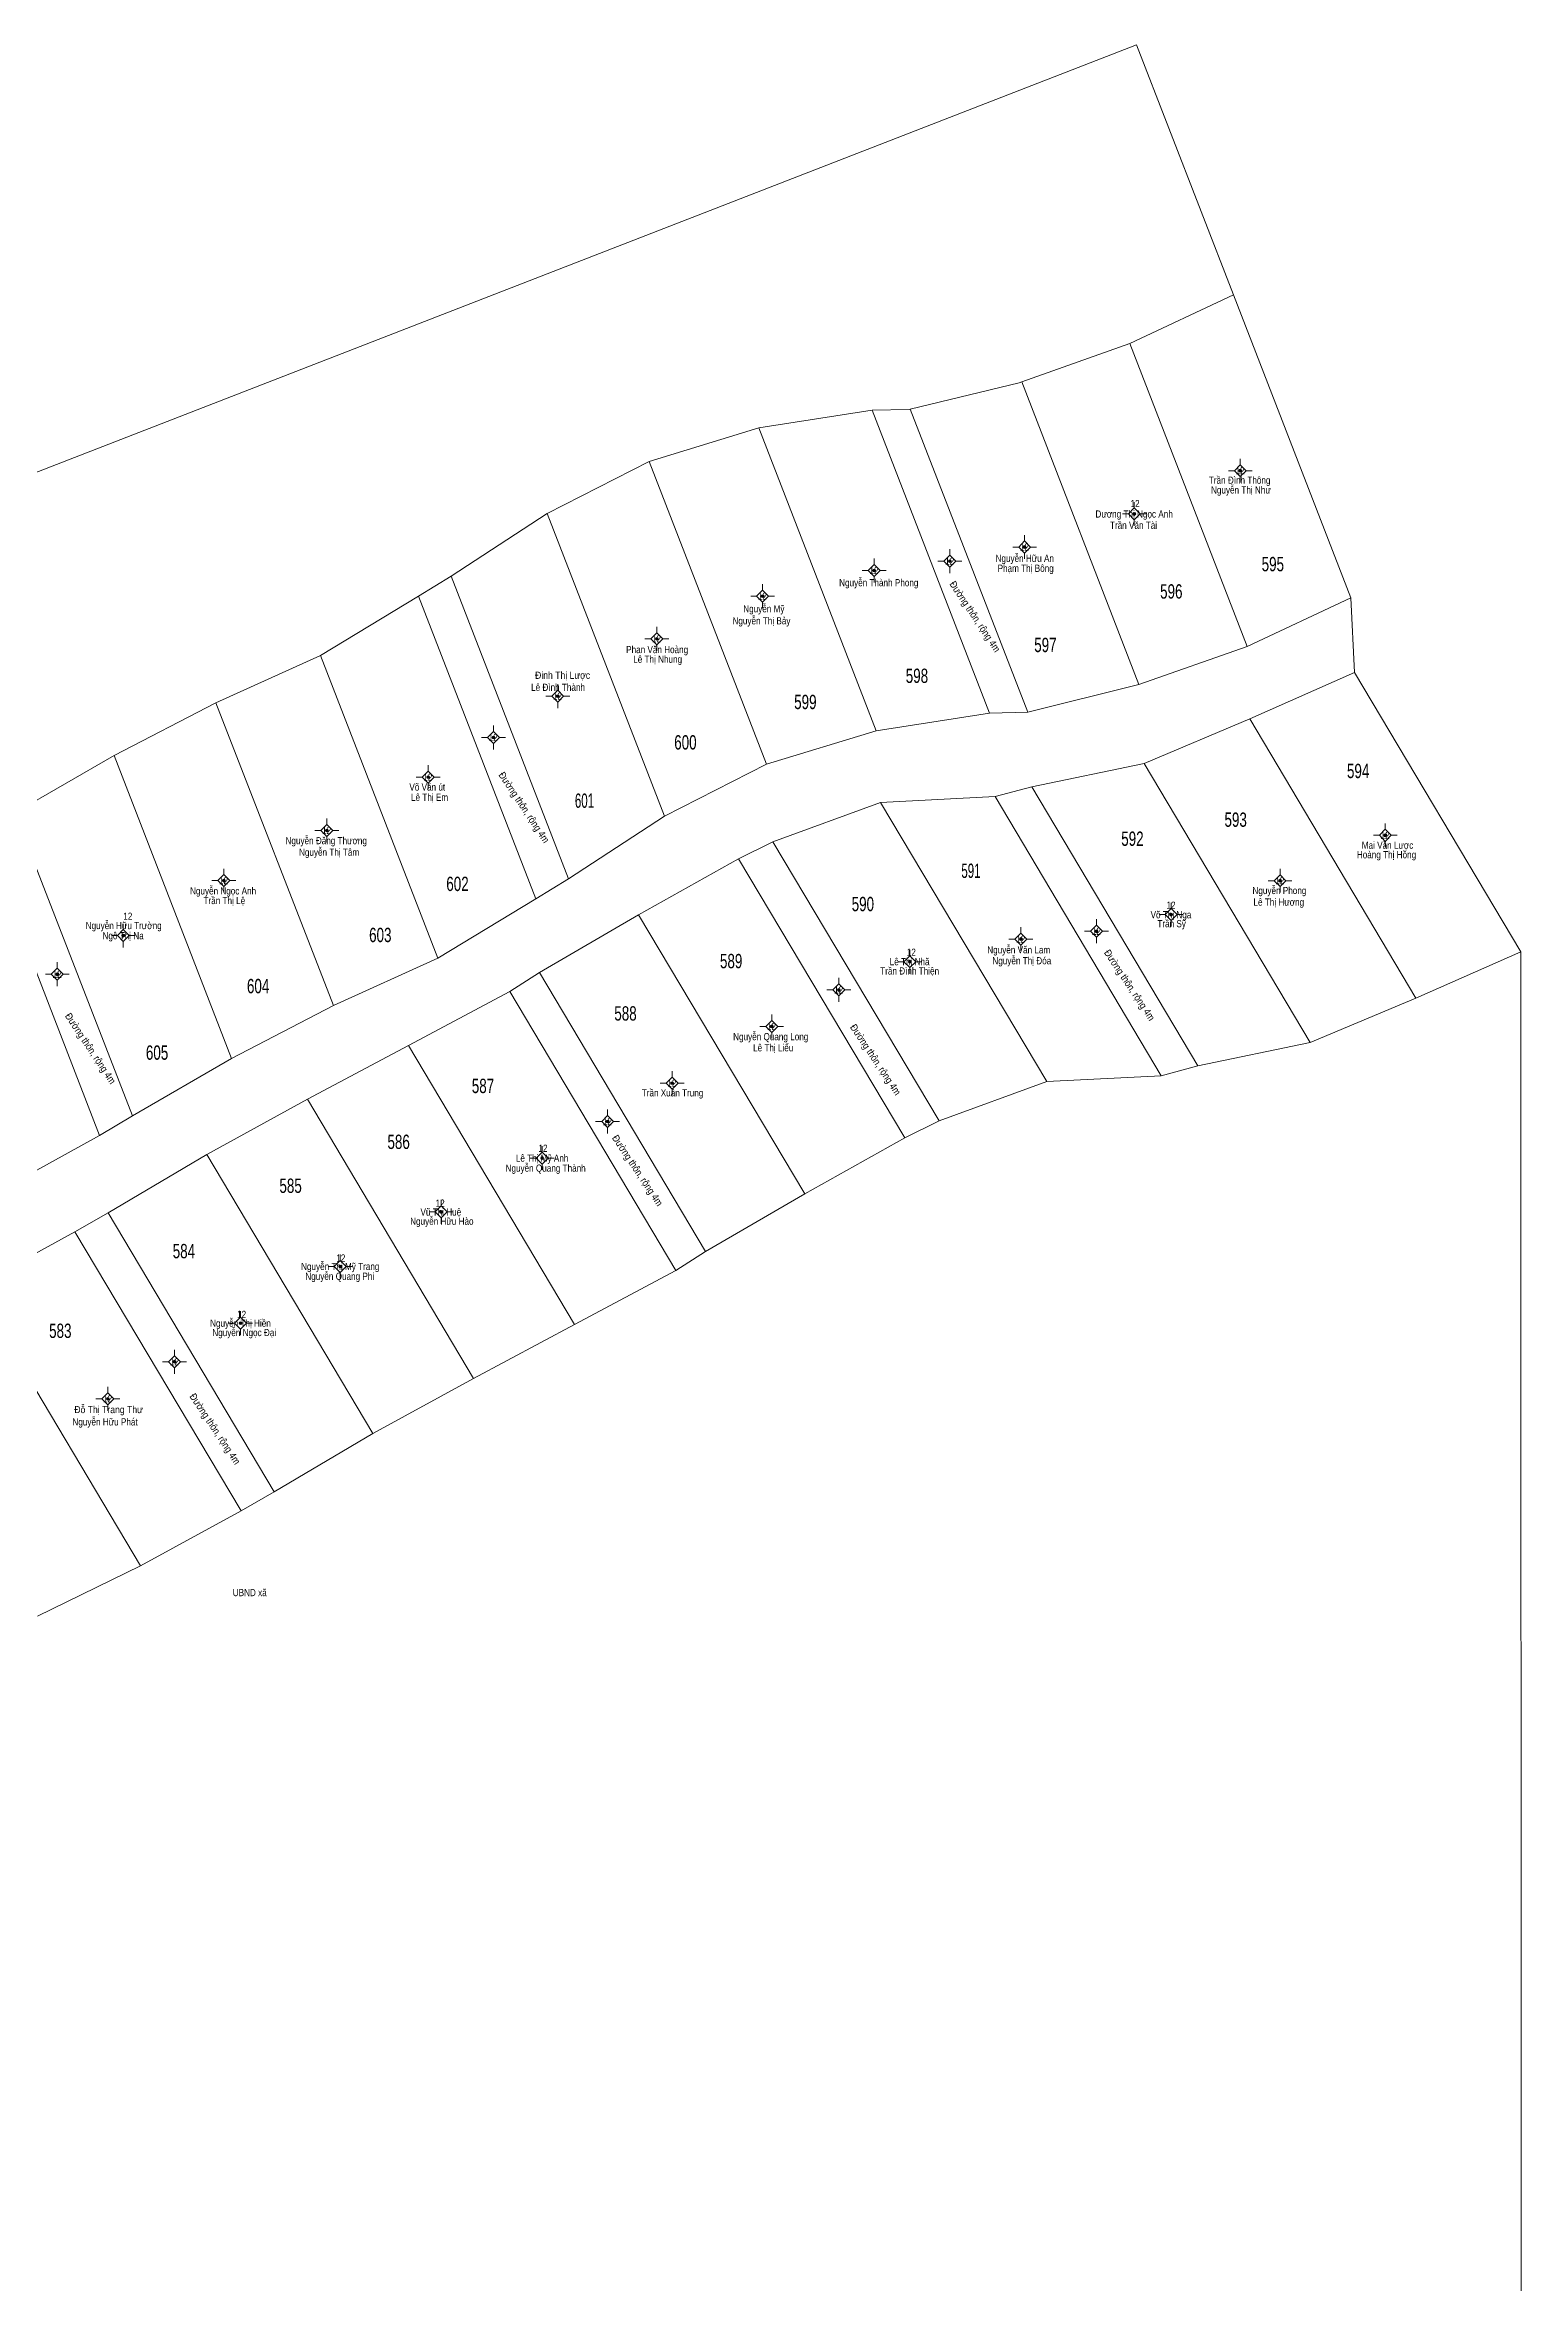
# Model space of a CAD drawing. Header units: metres. Extents: x 548056 to 548375, y 1837533 to 1837922.
# Drawn here: x 548219.9 to 548374.5, y 1837687.7 to 1837922.1 of the extents above; entities that cross this region are included whole.
import ezdxf
from ezdxf.enums import TextEntityAlignment as Align

# ---------------------------------------------------------------- set-up
doc = ezdxf.new("R2010")
doc.units = ezdxf.units.M
doc.header["$LTSCALE"] = 0.3
doc.layers.add('10', color=7, linetype='Continuous', lineweight=13)
doc.layers.add('11', color=7, linetype='Continuous', lineweight=13)
for name, color, linetype in [('13', 7, 'Continuous'), ('15', 7, 'Continuous'), ('18', 7, 'Continuous'), ('21', 7, 'Continuous')]:
    doc.layers.add(name, color=color, linetype=linetype)

msp = doc.modelspace()

# ---------------------------------------------------------------- hatches: boundary and pattern name
at = {"layer": '11'}
for points in [[(548345.2598, 1837877.47, 1), (548344.9598, 1837877.47, 1)], [(548334.1597, 1837872.94, 1), (548333.8597, 1837872.94, 1)], [(548314.8497, 1837868, 1), (548314.5497, 1837868, 1)], [(548322.6798, 1837869.48, 1), (548322.3797, 1837869.48, 1)], [(548306.9298, 1837867.02, 1), (548306.6297, 1837867.02, 1)], [(548295.2498, 1837864.34, 1), (548294.9498, 1837864.34, 1)], [(548284.1698, 1837859.87, 1), (548283.8697, 1837859.87, 1)], [(548273.7998, 1837853.87, 1), (548273.4997, 1837853.87, 1)], [(548267.0698, 1837849.54, 1), (548266.7698, 1837849.54, 1)], [(548260.2297, 1837845.39, 1), (548259.9297, 1837845.39, 1)], [(548249.6298, 1837839.81, 1), (548249.3298, 1837839.81, 1)], [(548360.4398, 1837839.3, 1), (548360.1397, 1837839.3, 1)], [(548238.8397, 1837834.56, 1), (548238.5397, 1837834.56, 1)], [(548349.4198, 1837834.55, 1), (548349.1197, 1837834.55, 1)], [(548338.0098, 1837831, 1), (548337.7098, 1837831, 1)], [(548228.3198, 1837828.8, 1), (548228.0198, 1837828.8, 1)], [(548322.2897, 1837828.44, 1), (548321.9897, 1837828.44, 1)], [(548330.2098, 1837829.26, 1), (548329.9098, 1837829.26, 1)], [(548310.6597, 1837826.07, 1), (548310.3597, 1837826.07, 1)], [(548221.4097, 1837824.76, 1), (548221.1097, 1837824.76, 1)], [(548303.2297, 1837823.12, 1), (548302.9297, 1837823.12, 1)], [(548296.1998, 1837819.3, 1), (548295.8998, 1837819.3, 1)], [(548285.7698, 1837813.36, 1), (548285.4698, 1837813.36, 1)], [(548279.0198, 1837809.34, 1), (548278.7198, 1837809.34, 1)], [(548272.1698, 1837805.52, 1), (548271.8697, 1837805.52, 1)], [(548261.5798, 1837799.88, 1), (548261.2798, 1837799.88, 1)], [(548251.0298, 1837794.17, 1), (548250.7298, 1837794.17, 1)], [(548240.5997, 1837788.24, 1), (548240.2997, 1837788.24, 1)], [(548233.6898, 1837784.2, 1), (548233.3897, 1837784.2, 1)], [(548226.6998, 1837780.32, 1), (548226.3998, 1837780.32, 1)]]:
    msp.add_hatch(color=256, dxfattribs=at).paths.add_polyline_path(points)

# ---------------------------------------------------------------- linework, layer by layer
at = {"layer": '10'}
for p, q in [((548109.07, 1837834.58), (548334.25, 1837922.05)), ((548333.53, 1837890.78), (548344.4, 1837895.86)), ((548345.82, 1837859.08), (548333.53, 1837890.78)), ((548322.22, 1837886.77), (548334.5, 1837855.09)), ((548294.7, 1837881.95), (548306.56, 1837883.8)), ((548283.22, 1837878.44), (548294.7, 1837881.95)), ((548306.99, 1837850.25), (548294.7, 1837881.95)), ((548295.51, 1837846.74), (548283.22, 1837878.44)), ((548284.82, 1837841.3), (548272.53, 1837873)), ((548248.8, 1837858.14), (548259.07, 1837864.34)), ((548237.87, 1837853.18), (548248.8, 1837858.14)), ((548261.09, 1837826.44), (548248.8, 1837858.14)), ((548227.22, 1837847.65), (548237.87, 1837853.18)), ((548250.16, 1837821.48), (548237.87, 1837853.18)), ((548346.1, 1837851.48), (548363.5, 1837822.26)), ((548216.83, 1837841.64), (548227.22, 1837847.65)), ((548239.51, 1837815.95), (548227.22, 1837847.65)), ((548335.04, 1837846.83), (548352.43, 1837817.62)), ((548307.45, 1837842.74), (548324.84, 1837813.53)), ((548282.12, 1837830.97), (548299.51, 1837801.76)), ((548374.47, 1837827.12), (548374.52, 1837543.73)), ((548268.62, 1837822.95), (548271.74, 1837824.94)), ((548352.43, 1837817.62), (548363.5, 1837822.26)), ((548258.03, 1837817.31), (548275.42, 1837788.1)), ((548340.68, 1837815.17), (548352.43, 1837817.62)), ((548313.57, 1837809.4), (548324.84, 1837813.53)), ((548324.84, 1837813.53), (548336.82, 1837814.14)), ((548247.44, 1837811.67), (548264.83, 1837782.46)), ((548299.51, 1837801.76), (548309.98, 1837807.63)), ((548236.92, 1837805.89), (548254.31, 1837776.68)), ((548289.12, 1837795.74), (548299.51, 1837801.76)), ((548223.11, 1837797.81), (548226.59, 1837799.79)), ((548226.59, 1837799.79), (548243.98, 1837770.58)), ((548223.11, 1837797.81), (548240.5, 1837768.6)), ((548212.59, 1837792.03), (548229.98, 1837762.82)), ((548254.31, 1837776.68), (548264.83, 1837782.46)), ((548219.19, 1837757.57), (548229.98, 1837762.82))]:
    msp.add_line(p, q, dxfattribs=at)
for points in [[(548334.25, 1837922.05), (548344.4, 1837895.86), (548356.69, 1837864.16)], [(548310.43, 1837883.87), (548310.56, 1837883.9), (548321.95, 1837886.67), (548322.22, 1837886.77), (548333.53, 1837890.78)], [(548318.85, 1837852.1), (548306.56, 1837883.8), (548310.43, 1837883.87)], [(548310.56, 1837883.9), (548322.85, 1837852.2), (548318.85, 1837852.1)], [(548262.48, 1837866.44), (548272.53, 1837873), (548283.22, 1837878.44)], [(548323.29, 1837844.38), (548335.04, 1837846.83), (548346.1, 1837851.48), (548357.08, 1837856.33), (548356.69, 1837864.16), (548345.82, 1837859.08), (548334.5, 1837855.09), (548322.85, 1837852.2)], [(548357.08, 1837856.33), (548374.47, 1837827.12), (548363.5, 1837822.26)], [(548318.85, 1837852.1), (548306.99, 1837850.25), (548295.51, 1837846.74), (548284.82, 1837841.3), (548274.77, 1837834.74)], [(548296.18, 1837838.61), (548307.45, 1837842.74), (548319.43, 1837843.35)], [(548271.74, 1837824.94), (548282.12, 1837830.97), (548292.59, 1837836.84)], [(548271.36, 1837832.64), (548261.09, 1837826.44), (548250.16, 1837821.48), (548239.51, 1837815.95), (548229.12, 1837809.94)], [(548247.44, 1837811.67), (548258.03, 1837817.31), (548268.62, 1837822.95)], [(548268.62, 1837822.95), (548286.01, 1837793.74), (548289.12, 1837795.74), (548271.74, 1837824.94)], [(548226.59, 1837799.79), (548236.92, 1837805.89), (548247.44, 1837811.67)], [(548225.69, 1837807.88), (548215.19, 1837802.08), (548204.56, 1837796.51), (548193.92, 1837790.96), (548183.43, 1837785.13)], [(548180.74, 1837775.26), (548191.28, 1837781), (548201.8, 1837786.78), (548212.59, 1837792.03), (548223.11, 1837797.81)], [(548264.83, 1837782.46), (548275.42, 1837788.1), (548286.01, 1837793.74)], [(548229.98, 1837762.82), (548240.5, 1837768.6), (548243.98, 1837770.58), (548254.31, 1837776.68)]]:
    msp.add_lwpolyline(points, dxfattribs=at)
for points in [[(548274.77, 1837834.74), (548271.36, 1837832.64), (548259.07, 1837864.34), (548262.48, 1837866.44)], [(548319.43, 1837843.35), (548323.29, 1837844.38), (548340.68, 1837815.17), (548336.82, 1837814.14)], [(548229.12, 1837809.94), (548225.69, 1837807.88), (548213.4, 1837839.58), (548216.83, 1837841.64)], [(548292.59, 1837836.84), (548309.98, 1837807.63), (548313.57, 1837809.4), (548296.18, 1837838.61)]]:
    msp.add_lwpolyline(points, close=True, dxfattribs=at)
at = {"layer": '11'}
for p, q in [((548344.49, 1837877.47), (548343.86, 1837877.47)), ((548345.11, 1837878.72), (548345.11, 1837878.09)), ((548345.11, 1837876.85), (548345.11, 1837876.22)), ((548346.36, 1837877.47), (548345.73, 1837877.47)), ((548333.39, 1837872.94), (548332.76, 1837872.94)), ((548334.01, 1837874.19), (548334.01, 1837873.57)), ((548334.01, 1837872.31), (548334.01, 1837871.69)), ((548335.26, 1837872.94), (548334.63, 1837872.94)), ((548322.53, 1837870.73), (548322.53, 1837870.11)), ((548306.78, 1837868.27), (548306.78, 1837867.65)), ((548314.07, 1837868), (548313.45, 1837868)), ((548314.7, 1837869.25), (548314.7, 1837868.63)), ((548314.7, 1837867.37), (548314.7, 1837866.75)), ((548315.95, 1837868), (548315.32, 1837868)), ((548321.91, 1837869.48), (548321.28, 1837869.48)), ((548322.53, 1837868.85), (548322.53, 1837868.23)), ((548323.78, 1837869.48), (548323.15, 1837869.48)), ((548295.1, 1837865.59), (548295.1, 1837864.97)), ((548306.15, 1837867.02), (548305.53, 1837867.02)), ((548306.78, 1837866.39), (548306.78, 1837865.77)), ((548308.03, 1837867.02), (548307.41, 1837867.02)), ((548294.47, 1837864.34), (548293.85, 1837864.34)), ((548295.1, 1837863.71), (548295.1, 1837863.09)), ((548296.35, 1837864.34), (548295.73, 1837864.34)), ((548284.02, 1837861.12), (548284.02, 1837860.49)), ((548283.39, 1837859.87), (548282.77, 1837859.87)), ((548284.02, 1837859.25), (548284.02, 1837858.62)), ((548285.27, 1837859.87), (548284.65, 1837859.87)), ((548273.03, 1837853.87), (548272.4, 1837853.87)), ((548273.65, 1837855.12), (548273.65, 1837854.49)), ((548274.9, 1837853.87), (548274.27, 1837853.87)), ((548273.65, 1837853.25), (548273.65, 1837852.62)), ((548266.3, 1837849.54), (548265.67, 1837849.54)), ((548266.92, 1837850.79), (548266.92, 1837850.17)), ((548266.92, 1837848.91), (548266.92, 1837848.29)), ((548268.17, 1837849.54), (548267.55, 1837849.54)), ((548260.08, 1837846.64), (548260.08, 1837846.01)), ((548259.45, 1837845.39), (548258.83, 1837845.39)), ((548260.08, 1837844.77), (548260.08, 1837844.14)), ((548261.33, 1837845.39), (548260.7, 1837845.39)), ((548248.85, 1837839.81), (548248.23, 1837839.81)), ((548249.48, 1837841.06), (548249.48, 1837840.43)), ((548250.73, 1837839.81), (548250.11, 1837839.81)), ((548359.67, 1837839.3), (548359.04, 1837839.3)), ((548360.29, 1837840.55), (548360.29, 1837839.93)), ((548361.54, 1837839.3), (548360.91, 1837839.3)), ((548249.48, 1837839.19), (548249.48, 1837838.56)), ((548360.29, 1837838.67), (548360.29, 1837838.05)), ((548238.06, 1837834.56), (548237.44, 1837834.56)), ((548238.69, 1837835.81), (548238.69, 1837835.19)), ((548239.94, 1837834.56), (548239.31, 1837834.56)), ((548348.65, 1837834.55), (548348.02, 1837834.55)), ((548349.27, 1837835.8), (548349.27, 1837835.17)), ((548350.52, 1837834.55), (548349.89, 1837834.55)), ((548238.69, 1837833.93), (548238.69, 1837833.31)), ((548337.86, 1837832.25), (548337.86, 1837831.63)), ((548349.27, 1837833.93), (548349.27, 1837833.3)), ((548228.17, 1837830.05), (548228.17, 1837829.43)), ((548330.06, 1837830.51), (548330.06, 1837829.89)), ((548337.23, 1837831), (548336.61, 1837831)), ((548337.86, 1837830.37), (548337.86, 1837829.75)), ((548339.11, 1837831), (548338.49, 1837831)), ((548227.55, 1837828.8), (548226.92, 1837828.8)), ((548228.17, 1837828.17), (548228.17, 1837827.55)), ((548229.42, 1837828.8), (548228.8, 1837828.8)), ((548321.51, 1837828.44), (548320.89, 1837828.44)), ((548322.14, 1837829.69), (548322.14, 1837829.07)), ((548322.14, 1837827.81), (548322.14, 1837827.19)), ((548323.39, 1837828.44), (548322.77, 1837828.44)), ((548329.44, 1837829.26), (548328.81, 1837829.26)), ((548330.06, 1837828.63), (548330.06, 1837828.01)), ((548331.31, 1837829.26), (548330.69, 1837829.26)), ((548221.26, 1837826.01), (548221.26, 1837825.39)), ((548309.89, 1837826.07), (548309.26, 1837826.07)), ((548310.51, 1837827.32), (548310.51, 1837826.69)), ((548310.51, 1837825.45), (548310.51, 1837824.82)), ((548311.76, 1837826.07), (548311.13, 1837826.07)), ((548220.63, 1837824.76), (548220.01, 1837824.76)), ((548221.26, 1837824.13), (548221.26, 1837823.51)), ((548222.51, 1837824.76), (548221.89, 1837824.76)), ((548302.45, 1837823.12), (548301.83, 1837823.12)), ((548303.08, 1837824.37), (548303.08, 1837823.75)), ((548304.33, 1837823.12), (548303.7, 1837823.12)), ((548296.05, 1837820.55), (548296.05, 1837819.93)), ((548303.08, 1837822.49), (548303.08, 1837821.87)), ((548295.43, 1837819.3), (548294.8, 1837819.3)), ((548296.05, 1837818.67), (548296.05, 1837818.05)), ((548297.3, 1837819.3), (548296.68, 1837819.3)), ((548285.62, 1837814.61), (548285.62, 1837813.99)), ((548284.99, 1837813.36), (548284.37, 1837813.36)), ((548285.62, 1837812.73), (548285.62, 1837812.11)), ((548286.87, 1837813.36), (548286.25, 1837813.36)), ((548278.25, 1837809.34), (548277.62, 1837809.34)), ((548278.87, 1837810.59), (548278.87, 1837809.97)), ((548280.12, 1837809.34), (548279.49, 1837809.34)), ((548272.02, 1837806.77), (548272.02, 1837806.15)), ((548278.87, 1837808.71), (548278.87, 1837808.09)), ((548271.39, 1837805.52), (548270.77, 1837805.52)), ((548272.02, 1837804.89), (548272.02, 1837804.27)), ((548273.27, 1837805.52), (548272.65, 1837805.52)), ((548260.81, 1837799.88), (548260.18, 1837799.88)), ((548261.43, 1837801.13), (548261.43, 1837800.51)), ((548262.68, 1837799.88), (548262.06, 1837799.88)), ((548261.43, 1837799.25), (548261.43, 1837798.63)), ((548250.88, 1837795.42), (548250.88, 1837794.79)), ((548250.25, 1837794.17), (548249.63, 1837794.17)), ((548250.88, 1837793.55), (548250.88, 1837792.92)), ((548252.13, 1837794.17), (548251.51, 1837794.17)), ((548239.82, 1837788.24), (548239.2, 1837788.24)), ((548240.45, 1837789.49), (548240.45, 1837788.87)), ((548241.7, 1837788.24), (548241.07, 1837788.24)), ((548233.54, 1837785.45), (548233.54, 1837784.83)), ((548240.45, 1837787.61), (548240.45, 1837786.99)), ((548232.91, 1837784.2), (548232.29, 1837784.2)), ((548233.54, 1837783.57), (548233.54, 1837782.95)), ((548234.79, 1837784.2), (548234.17, 1837784.2)), ((548226.55, 1837781.57), (548226.55, 1837780.95)), ((548225.93, 1837780.32), (548225.3, 1837780.32)), ((548226.55, 1837779.69), (548226.55, 1837779.07)), ((548227.8, 1837780.32), (548227.18, 1837780.32))]:
    msp.add_line(p, q, dxfattribs=at)
for points in [[(548345.11, 1837878.09), (548344.49, 1837877.47), (548345.11, 1837876.85), (548345.73, 1837877.47)], [(548334.01, 1837873.57), (548333.39, 1837872.94), (548334.01, 1837872.31), (548334.63, 1837872.94)], [(548322.53, 1837870.11), (548321.91, 1837869.48), (548322.53, 1837868.85), (548323.15, 1837869.48)], [(548306.78, 1837867.65), (548306.15, 1837867.02), (548306.78, 1837866.39), (548307.41, 1837867.02)], [(548314.7, 1837868.63), (548314.07, 1837868), (548314.7, 1837867.37), (548315.32, 1837868)], [(548295.1, 1837864.97), (548294.47, 1837864.34), (548295.1, 1837863.71), (548295.73, 1837864.34)], [(548284.02, 1837860.49), (548283.39, 1837859.87), (548284.02, 1837859.25), (548284.65, 1837859.87)], [(548273.65, 1837854.49), (548273.03, 1837853.87), (548273.65, 1837853.25), (548274.27, 1837853.87)], [(548266.92, 1837850.17), (548266.3, 1837849.54), (548266.92, 1837848.91), (548267.55, 1837849.54)], [(548260.08, 1837846.01), (548259.45, 1837845.39), (548260.08, 1837844.77), (548260.7, 1837845.39)], [(548249.48, 1837840.43), (548248.85, 1837839.81), (548249.48, 1837839.19), (548250.11, 1837839.81)], [(548360.29, 1837839.93), (548359.67, 1837839.3), (548360.29, 1837838.67), (548360.91, 1837839.3)], [(548238.69, 1837835.19), (548238.06, 1837834.56), (548238.69, 1837833.93), (548239.31, 1837834.56)], [(548349.27, 1837835.17), (548348.65, 1837834.55), (548349.27, 1837833.93), (548349.89, 1837834.55)], [(548330.06, 1837829.89), (548329.44, 1837829.26), (548330.06, 1837828.63), (548330.69, 1837829.26)], [(548337.86, 1837831.63), (548337.23, 1837831), (548337.86, 1837830.37), (548338.49, 1837831)], [(548228.17, 1837829.43), (548227.55, 1837828.8), (548228.17, 1837828.17), (548228.8, 1837828.8)], [(548322.14, 1837829.07), (548321.51, 1837828.44), (548322.14, 1837827.81), (548322.77, 1837828.44)], [(548221.26, 1837825.39), (548220.63, 1837824.76), (548221.26, 1837824.13), (548221.89, 1837824.76)], [(548310.51, 1837826.69), (548309.89, 1837826.07), (548310.51, 1837825.45), (548311.13, 1837826.07)], [(548303.08, 1837823.75), (548302.45, 1837823.12), (548303.08, 1837822.49), (548303.7, 1837823.12)], [(548296.05, 1837819.93), (548295.43, 1837819.3), (548296.05, 1837818.67), (548296.68, 1837819.3)], [(548285.62, 1837813.99), (548284.99, 1837813.36), (548285.62, 1837812.73), (548286.25, 1837813.36)], [(548278.87, 1837809.97), (548278.25, 1837809.34), (548278.87, 1837808.71), (548279.49, 1837809.34)], [(548272.02, 1837806.15), (548271.39, 1837805.52), (548272.02, 1837804.89), (548272.65, 1837805.52)], [(548261.43, 1837800.51), (548260.81, 1837799.88), (548261.43, 1837799.25), (548262.06, 1837799.88)], [(548250.88, 1837794.79), (548250.25, 1837794.17), (548250.88, 1837793.55), (548251.51, 1837794.17)], [(548240.45, 1837788.87), (548239.82, 1837788.24), (548240.45, 1837787.61), (548241.07, 1837788.24)], [(548233.54, 1837784.83), (548232.91, 1837784.2), (548233.54, 1837783.57), (548234.17, 1837784.2)], [(548226.55, 1837780.95), (548225.93, 1837780.32), (548226.55, 1837779.69), (548227.18, 1837780.32)]]:
    msp.add_lwpolyline(points, close=True, dxfattribs=at)
for centre in [(548345.1098, 1837877.47), (548334.0097, 1837872.94), (548314.6997, 1837868), (548322.5297, 1837869.48), (548306.7797, 1837867.02), (548295.0998, 1837864.34), (548284.0197, 1837859.87), (548273.6497, 1837853.87), (548266.9198, 1837849.54), (548260.0797, 1837845.39), (548249.4798, 1837839.81), (548360.2897, 1837839.3), (548238.6897, 1837834.56), (548349.2697, 1837834.55), (548337.8598, 1837831), (548228.1698, 1837828.8), (548322.1397, 1837828.44), (548330.0598, 1837829.26), (548310.5097, 1837826.07), (548221.2597, 1837824.76), (548303.0797, 1837823.12), (548296.0498, 1837819.3), (548285.6198, 1837813.36), (548278.8698, 1837809.34), (548272.0197, 1837805.52), (548261.4298, 1837799.88), (548250.8798, 1837794.17), (548240.4497, 1837788.24), (548233.5397, 1837784.2), (548226.5498, 1837780.32)]:
    msp.add_circle(centre, 0.15, dxfattribs=at)

# ---------------------------------------------------------------- texts
at = {"layer": '13', "width": 0.85}
for s, p in [('Trần Đình Thông', (548345.04, 1837876.1)), ('Trần Văn Tài', (548333.93, 1837871.38)), ('Nguyễn Hữu An', (548322.545, 1837867.92)), ('Nguyễn Thành Phong', (548307.26, 1837865.37)), ('Nguyễn Mỹ', (548295.23, 1837862.64)), ('Phan Văn Hoàng', (548284.06, 1837858.37)), ('Lê Đình Thành', (548273.685, 1837854.42)), ('Võ Văn út', (548259.99, 1837843.98)), ('Nguyễn Đăng Thương', (548249.415, 1837838.37)), ('Mai Văn Lược', (548360.525, 1837837.89)), ('Nguyễn Ngọc Anh', (548238.615, 1837833.11)), ('Nguyễn Phong', (548349.205, 1837833.15)), ('Nguyễn Hữu Trường', (548228.21, 1837829.48)), ('Trần Sỹ', (548337.92, 1837829.68)), ('Nguyễn Văn Lam', (548321.915, 1837826.94)), ('Trần Đình Thiện', (548310.495, 1837824.73)), ('Nguyễn Quang Long', (548295.95, 1837817.85)), ('Trần Xuân Trung', (548285.67, 1837811.97)), ('Nguyễn Quang Thành', (548272.385, 1837804.09)), ('Nguyễn Hữu Hào', (548261.52, 1837798.53)), ('Nguyễn Quang Phi', (548250.83, 1837792.77)), ('Nguyễn Ngọc Đại', (548240.83, 1837786.88)), ('Nguyễn Hữu Phát', (548226.26, 1837777.53)), ('UBND xã', (548241.405, 1837759.66))]:
    msp.add_text(s, height=0.75, dxfattribs=at).set_placement(p, align=Align.CENTER)
at = {"layer": '13', "width": 0.9}
for p in [(548317.027, 1837861.9927), (548269.817, 1837842.0127), (548333.207, 1837823.4127), (548224.427, 1837816.7827), (548306.617, 1837815.6127), (548281.697, 1837804.0127)]:
    msp.add_text('Đường thôn, rộng 4m', height=0.7499, rotation=303.639, dxfattribs=at).set_placement(p, align=Align.CENTER)
at = {"layer": '15'}
for s, width, p in [('Nguyễn Thị Như', 0.85, (548345.17, 1837875.08)), ('Dương Thị Ngọc Anh', 0.85, (548333.995, 1837872.56)), ('Phạm Thị Bông', 0.85, (548322.64, 1837866.88)), ('Nguyễn Thị Bảy', 0.85, (548294.98, 1837861.38)), ('Lê Thị Nhung', 0.85, (548284.11, 1837857.36)), ('Đinh Thị Lược', 0.9, (548274.16, 1837855.68)), ('Lê Thị Em', 0.85, (548260.23, 1837842.91)), ('Nguyễn Thị Tâm', 0.85, (548249.715, 1837837.16)), ('Hoàng Thị Hồng', 0.85, (548360.415, 1837836.9)), ('Trần Thị Lệ', 0.85, (548238.75, 1837832.1)), ('Lê Thị Hương', 0.85, (548349.14, 1837831.94)), ('Võ Thị Nga', 0.85, (548337.85, 1837830.62)), ('Ngô Thị Na', 0.85, (548228.15, 1837828.42)), ('Lê Thị Nhã', 0.85, (548310.49, 1837825.7)), ('Nguyễn Thị Đóa', 0.85, (548322.235, 1837825.8)), ('Lê Thị Liểu', 0.85, (548296.21, 1837816.69)), ('Lê Thị Mỹ Anh', 0.85, (548272.015, 1837805.14)), ('Vũ Thị Huệ', 0.85, (548261.415, 1837799.5)), ('Nguyễn Thị Mỹ Trang', 0.85, (548250.88, 1837793.8)), ('Nguyễn Thị Hiền', 0.85, (548240.435, 1837787.86)), ('Đỗ Thị Trang Thư', 0.9, (548226.63, 1837778.82))]:
    msp.add_text(s, height=0.75, dxfattribs=dict(at, width=width)).set_placement(p, align=Align.CENTER)
at = {"layer": '15', "width": 0.9}
msp.add_text('Đường thôn, rộng 4m', height=0.7499, rotation=303.639, dxfattribs=at).set_placement((548237.467, 1837776.9627), align=Align.CENTER)
at = {"layer": '18', "width": 0.85}
for p in [(548345.085, 1837877.1), (548334.095, 1837873.65), (548322.505, 1837869.1), (548306.755, 1837866.64), (548314.675, 1837867.62), (548295.075, 1837863.96), (548283.995, 1837859.5), (548273.625, 1837853.5), (548266.895, 1837849.16), (548260.055, 1837845.02), (548249.455, 1837839.44), (548360.265, 1837838.92), (548238.665, 1837834.18), (548349.245, 1837834.18), (548337.855, 1837831.61), (548228.645, 1837830.46), (548322.115, 1837828.06), (548330.035, 1837828.88), (548310.665, 1837826.69), (548221.235, 1837824.38), (548303.055, 1837822.74), (548296.025, 1837818.92), (548285.595, 1837812.98), (548278.845, 1837808.96), (548272.105, 1837806.17), (548261.345, 1837800.43), (548250.945, 1837794.68), (548240.555, 1837788.78), (548233.515, 1837783.82), (548226.525, 1837779.94)]:
    msp.add_text('12', height=0.75, dxfattribs=at).set_placement(p, align=Align.CENTER)
at = {"layer": '21'}
for s, width, p in [('595', 0.7, (548348.515, 1837866.94)), ('596', 0.7, (548337.885, 1837864.08)), ('597', 0.7, (548324.705, 1837858.48)), ('598', 0.7, (548311.255, 1837855.25)), ('599', 0.7, (548299.575, 1837852.51)), ('600', 0.7, (548287.015, 1837848.28)), ('594', 0.7, (548357.445, 1837845.29)), ('601', 0.6, (548276.45, 1837842.18)), ('593', 0.7, (548344.625, 1837840.19)), ('592', 0.7, (548333.815, 1837838.2)), ('602', 0.7, (548263.155, 1837833.47)), ('591', 0.6, (548316.91, 1837834.84)), ('590', 0.7, (548305.595, 1837831.36)), ('603', 0.7, (548255.075, 1837828.12)), ('589', 0.7, (548291.805, 1837825.39)), ('604', 0.7, (548242.285, 1837822.77)), ('588', 0.7, (548280.745, 1837819.91)), ('605', 0.7, (548231.705, 1837815.81)), ('587', 0.7, (548265.825, 1837812.32)), ('586', 0.7, (548256.995, 1837806.47)), ('585', 0.7, (548245.685, 1837801.87)), ('584', 0.7, (548234.515, 1837795.03)), ('583', 0.7, (548221.575, 1837786.69))]:
    msp.add_text(s, height=1.5, dxfattribs=dict(at, width=width)).set_placement(p, align=Align.CENTER)

doc.saveas('drawing.dxf')
